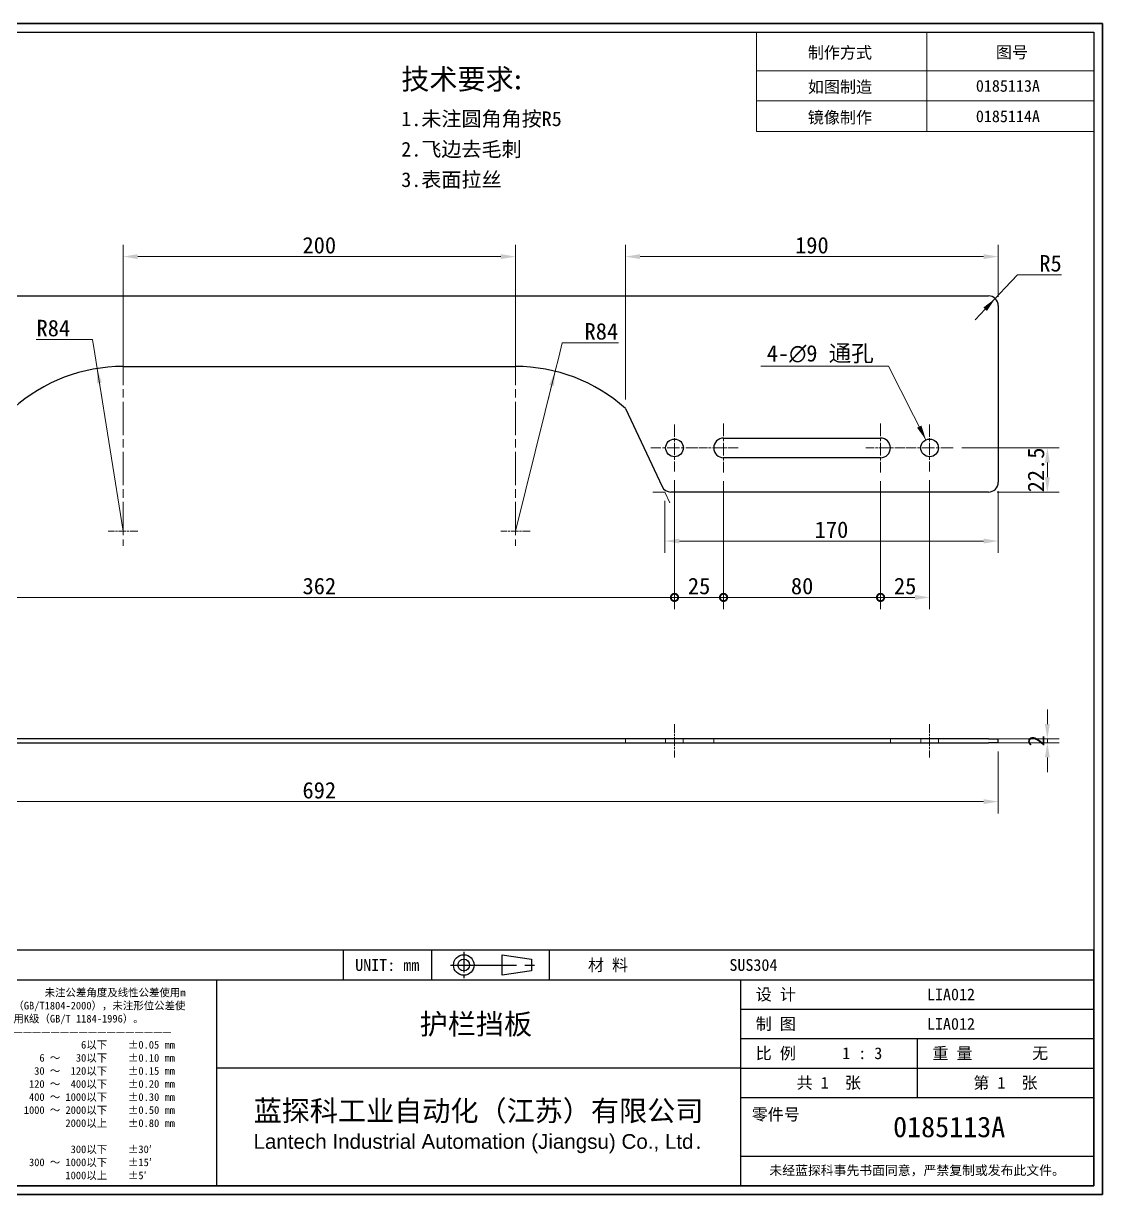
# Model space of a CAD drawing. Header units: millimetres. Extents: x 18 to 875, y 16 to 614.
# Drawn here: x 325 to 875, y 16 to 614 of the extents above; entities that cross this region are included whole.
import ezdxf
from ezdxf.enums import TextEntityAlignment as Align

# ---------------------------------------------------------------- set-up
doc = ezdxf.new("R2010")
doc.units = ezdxf.units.MM
doc.header["$LTSCALE"] = 3
doc.linetypes.add('CHAIN', pattern=[0.3543, 0.2362, -0.0295, 0.0591, -0.0295])
doc.linetypes.add('DASHED', pattern=[0.2067, 0.1654, -0.0413])
for name, color, linetype, lineweight in [('1', 7, 'Continuous', 18), ('可见 (ISO)', 7, 'Continuous', 25), ('图框 (ISO)', 7, 'Continuous', 35), ('标题 (ISO)', 7, 'Continuous', 25)]:
    doc.layers.add(name, color=color, linetype=linetype, lineweight=lineweight)
for name, color, linetype, lineweight, true_color in [('中心标记 (ISO)', 1, 'CHAIN', 18, 0xff0000), ('中心线 (ISO)', 1, 'CHAIN', 18, 0xff0000), ('尺寸 (ISO)', 7, 'Continuous', 18, 0x008000), ('符号 (ISO)', 7, 'Continuous', 18, 0x008000), ('隐藏 (ISO)', 5, 'DASHED', 18, 0x0000ff)]:
    doc.layers.add(name, color=color, linetype=linetype, lineweight=lineweight, true_color=true_color)
doc.styles.add('文本样式164', font='SimSun.ttf')
doc.styles.add('文本样式165', font='SimSun.ttf')
doc.styles.add('文本样式74', font='SimSun.ttf')
doc.styles.add('最新国标', font='simfang.ttf')
doc.styles.add('注释文本 (ISO)', font='simfang.ttf')
doc.dimstyles.new('默认 (GB)', dxfattribs={"dimscale": 3, "dimtxt": 2.8, "dimasz": 2.5, "dimexe": 2, "dimexo": 1.5, "dimgap": 0.5, "dimtad": 1, "dimtoh": 1, "dimdsep": 46, "dimtxsty": '最新国标', "dimcen": 0.09, "dimdle": 10, "dimclrd": 256, "dimclre": 256, "dimclrt": 256, "dimaunit": 1, "dimadec": 3, "dimazin": 2, "dimtfac": 0.535714, "dimtdec": 3, "dimtmove": 0, "dimatfit": 3, "dimfxl": 0, "dimtolj": 1, "dimlwd": -1, "dimlwe": -1, "dimarcsym": 0})
doc.dimstyles.new('默认 (GB)$7', dxfattribs={"dimscale": 3, "dimtxt": 2.8, "dimasz": 2.5, "dimexe": 2, "dimexo": 1.5, "dimgap": 0.5, "dimtad": 1, "dimtoh": 1, "dimdsep": 46, "dimtxsty": '最新国标', "dimcen": 0.09, "dimdle": 10, "dimclrd": 256, "dimclre": 256, "dimclrt": 256, "dimaunit": 1, "dimadec": 3, "dimazin": 2, "dimtfac": 0.535714, "dimtdec": 3, "dimtmove": 0, "dimatfit": 3, "dimfxl": 0, "dimtolj": 1, "dimlwd": -1, "dimlwe": -1, "dimarcsym": 0})

# ---------------------------------------------------------------- blocks, each defined once
blk = doc.blocks.new('图框 最新国标')
at = {"layer": '图框 (ISO)'}
for p, q in [((6, 204.5), (291.5, 204.5)), ((291.5, 204.5), (291.5, 5.5)), ((291.5, 5.5), (6, 5.5))]:
    blk.add_line(p, q, dxfattribs=at)
at = {"layer": '图框 (ISO)', "color": 7, "linetype": 'Continuous', "lineweight": 25}
for p, q in [((18, 203), (290, 203)), ((18, 203), (290, 203)), ((290, 203), (290, 7)), ((290, 203), (290, 7)), ((290, 7), (6, 7)), ((290, 7), (18, 7))]:
    blk.add_line(p, q, dxfattribs=at)
at = {"layer": '图框 (ISO)', "style": '文本样式74'}
blk.add_attdef('零件代号_001', (42.7, 200.25), '', height=2.5, rotation=180, dxfattribs=at)
blk = doc.blocks.new('标题栏 最新国标')
at = {"layer": '标题 (ISO)'}
for p, q in [((381.98, -183.84), (196.98, -183.84)), ((196.98, -183.84), (196.98, -223.84)), ((254.48, -183.84), (254.48, -188.84)), ((269.48, -183.84), (269.48, -188.84)), ((281.48, -188.09), (281.48, -184.59)), ((281.48, -184.59), (286.48, -185.34)), ((289.48, -183.84), (289.48, -188.84)), ((381.98, -223.84), (381.98, -183.84)), ((383.48, -183.84), (383.48, -225.34)), ((286.48, -185.34), (286.48, -187.34)), ((196.98, -188.84), (381.98, -188.84)), ((232.98, -188.84), (232.98, -223.84)), ((286.48, -187.34), (281.48, -188.09)), ((321.98, -188.84), (321.98, -223.84)), ((321.98, -193.84), (381.98, -193.84)), ((321.98, -198.84), (381.98, -198.84)), ((351.98, -198.84), (351.98, -208.84)), ((321.98, -203.84), (232.98, -203.84)), ((321.98, -203.84), (381.98, -203.84)), ((321.98, -208.84), (381.98, -208.84)), ((321.98, -218.84), (381.98, -218.84)), ((196.98, -223.84), (381.98, -223.84)), ((383.48, -225.34), (196.98, -225.34))]:
    blk.add_line(p, q, dxfattribs=at)
at = {"layer": '标题 (ISO)', "linetype": 'CHAIN', "ltscale": 5.000333}
blk.add_line((274.98, -184.09), (274.98, -188.59), dxfattribs=at)
at = {"layer": '标题 (ISO)', "linetype": 'CHAIN', "ltscale": 15.834605}
blk.add_line((272.73, -186.34), (286.98, -186.34), dxfattribs=at)
at = {"layer": '标题 (ISO)'}
for radius in [1.75, 1]:
    blk.add_circle((274.98, -186.34), radius, dxfattribs=at)
at = {"layer": '1', "style": '文本样式164'}
for s, p in [('材 料', (299.48, -186.34)), ('UNIT: mm', (261.98, -186.34)), ('设 计', (327.98, -191.34)), ('制 图', (327.98, -196.34)), ('比 例', (327.98, -201.34)), ('重 量', (357.98, -201.34)), ('共 1  张', (336.98, -206.34)), ('第 1  张', (366.98, -206.34))]:
    blk.add_text(s, height=2, dxfattribs=at).set_placement(p, align=Align.MIDDLE_CENTER)
at = {"layer": '标题 (ISO)', "style": '注释文本 (ISO)'}
for s, insert, char_height, attachment_point, line_spacing_factor in [('\\fSimSun|b0|i0;{\\H1.3000;      未注公差角度及线性公差使用m\\P}\\fSimSun|b0|i0;{\\H1.3000;（GB/T1804-2000），未注形位公差使\\P}\\fSimSun|b0|i0;{\\H1.3000;用K级（GB/T 1184-1996）。\\P}\\fSimSun|b0|i0;{\\H1.3000;—————————————————\\P}\\fSimSun|b0|i0;{\\H1.3000;             6以下    ±0.05 mm\\P}\\fSimSun|b0|i0;{\\H1.3000;     6 ～   30以下    ±0.10 mm\\P}\\fSimSun|b0|i0;{\\H1.3000;    30 ～  120以下    ±0.15 mm\\P}\\fSimSun|b0|i0;{\\H1.3000;   120 ～  400以下    ±0.20 mm\\P}\\fSimSun|b0|i0;{\\H1.3000;   400 ～ 1000以下    ±0.30 mm\\P}\\fSimSun|b0|i0;{\\H1.3000;  1000 ～ 2000以下    ±0.50 mm\\P}\\fSimSun|b0|i0;{\\H1.3000;          2000以上    ±0.80 mm\\P}\\fSimSun|b0|i0;{\\H1.3000;\\P}\\fSimSun|b0|i0;{\\H1.3000;           300以下    ±30′\\P}\\fSimSun|b0|i0;{\\H1.3000;   300 ～ 1000以下    ±15′\\P}\\fSimSun|b0|i0;{\\H1.3000;          1000以上    ±5′}', (198.48, -206.63), 1.3, 4, 1.023913), ('{\\fMicrosoft YaHei|b0|i0|c134|p34;\\H1.75x;蓝探科工业自动化（江苏）有限公司\\P\\fArial|b0|i0|c0|p34;\\H0.71429x;Lantech Industrial Automation (Jiangsu) Co., Ltd\\fFangSong|b0|i0|c134|p49;.\\H1.15195x; }', (277.48, -213.84), 2, 5, 0.978695)]:
    blk.add_mtext(s, dxfattribs=dict(at, insert=insert, char_height=char_height, attachment_point=attachment_point, line_spacing_factor=line_spacing_factor))
at = {"layer": '标题 (ISO)', "attachment_point": 5, "style": '注释文本 (ISO)'}
for s, insert, char_height in [('\\fFangSong|b0|i0;零件号', (327.98, -211.84), 2), ('\\fSimSun|b0|i0;{\\H1.6000;未经蓝探科事先书面同意，严禁复制或发布此文件。}', (351.98, -221.34), 1.6)]:
    blk.add_mtext(s, dxfattribs=dict(at, insert=insert, char_height=char_height))
at = {"layer": '标题 (ISO)'}
for tag, p, height, style in [('材料_001', (320.09, -187.33), 2, '注释文本 (ISO)'), ('设计人_001', (353.65, -192.33), 2, '注释文本 (ISO)'), ('库存编号_001', (267.48, -198.12), 3.5, '文本样式165'), ('设计人_001', (353.65, -197.33), 2, '注释文本 (ISO)'), ('视图比例_001', (339.26, -202.33), 2, '注释文本 (ISO)'), ('质量\\P3;_001', (371.53, -202.3), 2, '注释文本 (ISO)'), ('零件代号_001', (347.9, -215.59), 3.5, '文本样式165')]:
    blk.add_attdef(tag, p, '', height=height, dxfattribs=dict(at, style=style))
blk = doc.blocks.new('*D5')
at = {"layer": 'Defpoints', "color": 0, "transparency": 16777216}
for p in [(798.37, 397.13), (816.37, 374.63), (846.37, 374.63)]:
    blk.add_point(p, dxfattribs=at)
at = {"layer": '尺寸 (ISO)', "color": 116, "true_color": 0x00803f, "transparency": 16777216}
for p, q in [((802.87, 397.13), (852.37, 397.13)), ((846.37, 389.63), (846.37, 382.13)), ((820.87, 374.63), (852.37, 374.63))]:
    blk.add_line(p, q, dxfattribs=at)
for points in [[(845.12, 389.63), (847.62, 389.63), (846.37, 397.13)], [(845.12, 382.13), (847.62, 382.13), (846.37, 374.63)]]:
    blk.add_solid(points, dxfattribs=at)
at = {"layer": '尺寸 (ISO)', "transparency": 16777216, "insert": (840.6, 385.88), "char_height": 8.4, "attachment_point": 5, "rotation": 90, "style": '最新国标'}
blk.add_mtext('\\A1;22.5', dxfattribs=at)
blk = doc.blocks.new('*D10')
at = {"layer": 'Defpoints', "color": 0, "transparency": 16777216}
for p in [(821.37, 494.63), (821.37, 469.63), (631.37, 417.24)]:
    blk.add_point(p, dxfattribs=at)
at = {"layer": '尺寸 (ISO)', "color": 116, "true_color": 0x00803f, "transparency": 16777216}
for p, q in [((631.37, 421.74), (631.37, 500.63)), ((821.37, 474.13), (821.37, 500.63)), ((638.87, 494.63), (813.87, 494.63))]:
    blk.add_line(p, q, dxfattribs=at)
for points in [[(638.87, 495.88), (638.87, 493.38), (631.37, 494.63)], [(813.87, 495.88), (813.87, 493.38), (821.37, 494.63)]]:
    blk.add_solid(points, dxfattribs=at)
at = {"layer": '尺寸 (ISO)', "transparency": 16777216, "insert": (726.37, 500.38), "char_height": 8.4, "attachment_point": 5, "style": '最新国标'}
blk.add_mtext('\\A1;190', dxfattribs=at)
blk = doc.blocks.new('*D11')
at = {"layer": 'Defpoints', "color": 0, "transparency": 16777216}
for p in [(362.14, 437.58), (375.37, 354.63)]:
    blk.add_point(p, dxfattribs=at)
at = {"layer": '尺寸 (ISO)', "color": 116, "true_color": 0x00803f, "transparency": 16777216}
for p, q in [((331.04, 452.39), (359.78, 452.39)), ((359.78, 452.39), (360.96, 444.99)), ((362.14, 437.58), (360.96, 444.99)), ((375.37, 354.63), (362.14, 437.58)), ((363.32, 430.17), (364.51, 422.77))]:
    blk.add_line(p, q, dxfattribs=at)
blk.add_solid([(364.56, 430.37), (362.09, 429.98), (362.14, 437.58)], dxfattribs=at)
at = {"layer": '尺寸 (ISO)', "transparency": 16777216, "insert": (339.85, 458.14), "char_height": 8.4, "attachment_point": 5, "style": '最新国标'}
blk.add_mtext('\\A1;R84', dxfattribs=at)
blk = doc.blocks.new('*D12')
at = {"layer": 'Defpoints', "color": 0, "transparency": 16777216}
for p in [(595.54, 436.17), (575.37, 354.63)]:
    blk.add_point(p, dxfattribs=at)
at = {"layer": '尺寸 (ISO)', "color": 116, "true_color": 0x00803f, "transparency": 16777216}
for p, q in [((599.15, 450.73), (597.35, 443.45)), ((627.89, 450.73), (599.15, 450.73)), ((595.54, 436.17), (597.35, 443.45)), ((575.37, 354.63), (595.54, 436.17)), ((593.74, 428.89), (591.94, 421.61))]:
    blk.add_line(p, q, dxfattribs=at)
blk.add_solid([(592.53, 429.19), (594.96, 428.59), (595.54, 436.17)], dxfattribs=at)
at = {"layer": '尺寸 (ISO)', "transparency": 16777216, "insert": (619.08, 456.48), "char_height": 8.4, "attachment_point": 5, "style": '最新国标'}
blk.add_mtext('\\A1;R84', dxfattribs=at)
blk = doc.blocks.new('*D13')
at = {"layer": 'Defpoints', "color": 0, "transparency": 16777216}
for p in [(575.37, 494.63), (375.37, 438.63), (575.37, 438.63)]:
    blk.add_point(p, dxfattribs=at)
at = {"layer": '尺寸 (ISO)', "color": 116, "true_color": 0x00803f, "transparency": 16777216}
for p, q in [((375.37, 443.13), (375.37, 500.63)), ((575.37, 443.13), (575.37, 500.63)), ((382.87, 494.63), (567.87, 494.63))]:
    blk.add_line(p, q, dxfattribs=at)
for points in [[(382.87, 495.88), (382.87, 493.38), (375.37, 494.63)], [(567.87, 495.88), (567.87, 493.38), (575.37, 494.63)]]:
    blk.add_solid(points, dxfattribs=at)
at = {"layer": '尺寸 (ISO)', "transparency": 16777216, "insert": (475.37, 500.38), "char_height": 8.4, "attachment_point": 5, "style": '最新国标'}
blk.add_mtext('\\A1;200', dxfattribs=at)
blk = doc.blocks.new('*D15')
at = {"layer": 'Defpoints', "color": 0, "transparency": 16777216}
for p in [(821.37, 379.63), (651.37, 374.63), (821.37, 349.63)]:
    blk.add_point(p, dxfattribs=at)
at = {"layer": '尺寸 (ISO)', "color": 116, "true_color": 0x00803f, "transparency": 16777216}
for p, q in [((821.37, 375.13), (821.37, 343.63)), ((651.37, 370.13), (651.37, 343.63)), ((658.87, 349.63), (813.87, 349.63))]:
    blk.add_line(p, q, dxfattribs=at)
for points in [[(658.87, 350.88), (658.87, 348.38), (651.37, 349.63)], [(813.87, 350.88), (813.87, 348.38), (821.37, 349.63)]]:
    blk.add_solid(points, dxfattribs=at)
at = {"layer": '尺寸 (ISO)', "transparency": 16777216, "insert": (736.37, 355.38), "char_height": 8.4, "attachment_point": 5, "style": '最新国标'}
blk.add_mtext('\\A1;170', dxfattribs=at)
blk = doc.blocks.new('_DotSmall')
at = {"color": 0, "linetype": 'ByBlock', "const_width": 0.5}
blk.add_lwpolyline([(-0.0625, 0, 1), (0.0625, 0, 1)], format="xyb", close=True, dxfattribs=at)
blk = doc.blocks.new('*D21')
at = {"layer": 'Defpoints', "color": 0, "transparency": 16777216}
for p in [(294.37, 385.13), (656.37, 385.13), (656.37, 320.91)]:
    blk.add_point(p, dxfattribs=at)
at = {"layer": '尺寸 (ISO)', "color": 116, "true_color": 0x00803f, "transparency": 16777216}
for p, q in [((294.37, 380.63), (294.37, 314.91)), ((656.37, 380.63), (656.37, 314.91)), ((294.37, 320.91), (656.37, 320.91))]:
    blk.add_line(p, q, dxfattribs=at)
at = {"layer": '尺寸 (ISO)', "color": 116, "true_color": 0x00803f, "transparency": 16777216, "xscale": 7.5, "yscale": 7.5, "zscale": 7.5, "rotation": 180}
blk.add_blockref('_DotSmall', (294.37, 320.91), dxfattribs=at)
at = {"layer": '尺寸 (ISO)', "color": 116, "true_color": 0x00803f, "transparency": 16777216, "xscale": 7.5, "yscale": 7.5, "zscale": 7.5}
blk.add_blockref('_DotSmall', (656.37, 320.91), dxfattribs=at)
at = {"layer": '尺寸 (ISO)', "transparency": 16777216, "insert": (475.4, 326.65), "char_height": 8.4, "attachment_point": 5, "style": '最新国标'}
blk.add_mtext('\\A1;362', dxfattribs=at)
blk = doc.blocks.new('*D22')
at = {"layer": 'Defpoints', "color": 0, "transparency": 16777216}
for p in [(656.37, 385.13), (681.37, 384.63), (681.37, 320.91)]:
    blk.add_point(p, dxfattribs=at)
at = {"layer": '尺寸 (ISO)', "color": 116, "true_color": 0x00803f, "transparency": 16777216}
for p, q in [((656.37, 380.63), (656.37, 314.91)), ((681.37, 380.13), (681.37, 314.91)), ((656.37, 320.91), (681.37, 320.91))]:
    blk.add_line(p, q, dxfattribs=at)
at = {"layer": '尺寸 (ISO)', "color": 116, "true_color": 0x00803f, "transparency": 16777216, "xscale": 7.5, "yscale": 7.5, "zscale": 7.5, "rotation": 180}
blk.add_blockref('_DotSmall', (656.37, 320.91), dxfattribs=at)
at = {"layer": '尺寸 (ISO)', "color": 116, "true_color": 0x00803f, "transparency": 16777216, "xscale": 7.5, "yscale": 7.5, "zscale": 7.5}
blk.add_blockref('_DotSmall', (681.37, 320.91), dxfattribs=at)
at = {"layer": '尺寸 (ISO)', "transparency": 16777216, "insert": (668.9, 326.65), "char_height": 8.4, "attachment_point": 5, "style": '最新国标'}
blk.add_mtext('\\A1;25', dxfattribs=at)
blk = doc.blocks.new('*D23')
at = {"layer": 'Defpoints', "color": 0, "transparency": 16777216}
for p in [(681.37, 384.63), (761.37, 384.63), (761.37, 320.91)]:
    blk.add_point(p, dxfattribs=at)
at = {"layer": '尺寸 (ISO)', "color": 116, "true_color": 0x00803f, "transparency": 16777216}
for p, q in [((681.37, 380.13), (681.37, 314.91)), ((761.37, 380.13), (761.37, 314.91)), ((681.37, 320.91), (761.37, 320.91))]:
    blk.add_line(p, q, dxfattribs=at)
at = {"layer": '尺寸 (ISO)', "color": 116, "true_color": 0x00803f, "transparency": 16777216, "xscale": 7.5, "yscale": 7.5, "zscale": 7.5, "rotation": 180}
blk.add_blockref('_DotSmall', (681.37, 320.91), dxfattribs=at)
at = {"layer": '尺寸 (ISO)', "color": 116, "true_color": 0x00803f, "transparency": 16777216, "xscale": 7.5, "yscale": 7.5, "zscale": 7.5}
blk.add_blockref('_DotSmall', (761.37, 320.91), dxfattribs=at)
at = {"layer": '尺寸 (ISO)', "transparency": 16777216, "insert": (721.4, 326.65), "char_height": 8.4, "attachment_point": 5, "style": '最新国标'}
blk.add_mtext('\\A1;80', dxfattribs=at)
blk = doc.blocks.new('*D24')
at = {"layer": 'Defpoints', "color": 0, "transparency": 16777216}
for p in [(761.37, 384.63), (786.37, 385.13), (786.37, 320.91)]:
    blk.add_point(p, dxfattribs=at)
at = {"layer": '尺寸 (ISO)', "color": 116, "true_color": 0x00803f, "transparency": 16777216}
for p, q in [((761.37, 380.13), (761.37, 314.91)), ((786.37, 380.63), (786.37, 314.91)), ((761.37, 320.91), (778.87, 320.91))]:
    blk.add_line(p, q, dxfattribs=at)
blk.add_solid([(778.87, 322.16), (778.87, 319.66), (786.37, 320.91)], dxfattribs=at)
at = {"layer": '尺寸 (ISO)', "color": 116, "true_color": 0x00803f, "transparency": 16777216, "xscale": 7.5, "yscale": 7.5, "zscale": 7.5, "rotation": 180}
blk.add_blockref('_DotSmall', (761.37, 320.91), dxfattribs=at)
at = {"layer": '尺寸 (ISO)', "transparency": 16777216, "insert": (773.9, 326.65), "char_height": 8.4, "attachment_point": 5, "style": '最新国标'}
blk.add_mtext('\\A1;25', dxfattribs=at)
blk = doc.blocks.new('*D26')
at = {"layer": 'Defpoints', "color": 0, "transparency": 16777216}
for p in [(819.79, 473.27), (816.37, 469.63)]:
    blk.add_point(p, dxfattribs=at)
at = {"layer": '尺寸 (ISO)', "color": 116, "true_color": 0x00803f, "transparency": 16777216}
for p, q in [((831.19, 485.42), (824.92, 478.74)), ((853.54, 485.42), (831.19, 485.42)), ((819.79, 473.27), (824.92, 478.74)), ((816.37, 469.63), (819.79, 473.27)), ((814.66, 467.81), (809.53, 462.34))]:
    blk.add_line(p, q, dxfattribs=at)
blk.add_solid([(813.75, 468.66), (815.57, 466.95), (819.79, 473.27)], dxfattribs=at)
at = {"layer": '尺寸 (ISO)', "transparency": 16777216, "insert": (847.97, 491.16), "char_height": 8.4, "attachment_point": 5, "style": '最新国标'}
blk.add_mtext('\\A1;R5', dxfattribs=at)
blk = doc.blocks.new('*D28')
at = {"layer": 'Defpoints', "color": 0, "transparency": 16777216}
for p in [(129.37, 246.81), (821.37, 246.81), (821.37, 216.81)]:
    blk.add_point(p, dxfattribs=at)
at = {"layer": '尺寸 (ISO)', "color": 116, "true_color": 0x00803f, "transparency": 16777216}
for p, q in [((129.37, 242.31), (129.37, 210.81)), ((821.37, 242.31), (821.37, 210.81)), ((136.87, 216.81), (813.87, 216.81))]:
    blk.add_line(p, q, dxfattribs=at)
for points in [[(136.87, 218.06), (136.87, 215.56), (129.37, 216.81)], [(813.87, 218.06), (813.87, 215.56), (821.37, 216.81)]]:
    blk.add_solid(points, dxfattribs=at)
at = {"layer": '尺寸 (ISO)', "transparency": 16777216, "insert": (475.37, 222.56), "char_height": 8.4, "attachment_point": 5, "style": '最新国标'}
blk.add_mtext('\\A1;692', dxfattribs=at)
blk = doc.blocks.new('*D29')
at = {"layer": 'Defpoints', "color": 0, "transparency": 16777216}
for p in [(816.37, 248.81), (816.37, 246.81), (846.37, 246.81)]:
    blk.add_point(p, dxfattribs=at)
at = {"layer": '尺寸 (ISO)', "color": 116, "true_color": 0x00803f, "transparency": 16777216}
for p, q in [((846.37, 256.31), (846.37, 263.81)), ((820.87, 248.81), (852.37, 248.81)), ((820.87, 246.81), (852.37, 246.81)), ((846.37, 248.81), (846.37, 246.81)), ((846.37, 239.31), (846.37, 231.81))]:
    blk.add_line(p, q, dxfattribs=at)
for points in [[(845.12, 256.31), (847.62, 256.31), (846.37, 248.81)], [(845.12, 239.31), (847.62, 239.31), (846.37, 246.81)]]:
    blk.add_solid(points, dxfattribs=at)
at = {"layer": '尺寸 (ISO)', "transparency": 16777216, "insert": (840.67, 247.81), "char_height": 8.4, "attachment_point": 5, "rotation": 90, "style": '最新国标'}
blk.add_mtext('\\A1;2', dxfattribs=at)
blk = doc.blocks.new('表格1')
at = {"layer": '符号 (ISO)'}
for p, q in [((232.72, 203), (290, 203)), ((232.72, 203), (232.72, 196.46)), ((261.65, 203), (261.65, 196.46)), ((290, 203), (290, 196.46)), ((232.72, 196.46), (290, 196.46)), ((232.72, 196.46), (232.72, 186.11)), ((261.65, 196.46), (261.65, 186.11)), ((290, 196.46), (290, 186.11)), ((232.72, 191.34), (290, 191.34)), ((232.72, 186.11), (290, 186.11))]:
    blk.add_line(p, q, dxfattribs=at)
at = {"layer": '符号 (ISO)', "char_height": 2, "attachment_point": 7, "style": '注释文本 (ISO)'}
for s, insert in [('制作方式', (241.43, 198.32)), ('图号', (273.37, 198.38)), ('如图制造', (241.44, 192.5)), ('0185113A', (269.98, 192.86)), ('镜像制作', (241.43, 187.31)), ('0185114A', (269.98, 187.69))]:
    blk.add_mtext(s, dxfattribs=dict(at, insert=insert))

msp = doc.modelspace()

# ---------------------------------------------------------------- linework, layer by layer
at = {"layer": '中心标记 (ISO)', "ltscale": 23.990969}
for p, q in [((375.369, 446.129), (375.369, 347.129)), ((575.369, 446.129), (575.369, 347.129))]:
    msp.add_line(p, q, dxfattribs=at)
at = {"layer": '中心标记 (ISO)', "ltscale": 8.88956}
for p, q in [((656.369, 409.129), (656.369, 385.129)), ((786.369, 409.129), (786.369, 385.129)), ((668.369, 397.129), (644.369, 397.129)), ((798.369, 397.129), (774.369, 397.129))]:
    msp.add_line(p, q, dxfattribs=at)
at = {"layer": '中心标记 (ISO)', "ltscale": 9.259962}
for p, q in [((681.369, 409.629), (681.369, 384.629)), ((761.369, 409.629), (761.369, 384.629))]:
    msp.add_line(p, q, dxfattribs=at)
at = {"layer": '中心标记 (ISO)', "ltscale": 7.407949}
for p, q in [((688.869, 397.129), (668.869, 397.129)), ((773.869, 397.129), (753.869, 397.129))]:
    msp.add_line(p, q, dxfattribs=at)
at = {"layer": '中心标记 (ISO)', "ltscale": 5.555937}
for p, q in [((382.869, 354.629), (367.869, 354.629)), ((582.869, 354.629), (567.869, 354.629))]:
    msp.add_line(p, q, dxfattribs=at)
at = {"layer": '中心线 (ISO)', "ltscale": 6.296742}
for p, q in [((656.369, 256.313), (656.369, 239.313)), ((786.369, 256.313), (786.369, 239.313))]:
    msp.add_line(p, q, dxfattribs=at)
at = {"layer": '可见 (ISO)'}
for p, q in [((129.896, 474.629), (816.369, 474.629)), ((821.369, 469.629), (821.369, 379.629)), ((375.369, 438.629), (575.369, 438.629)), ((631.369, 417.239), (650.019, 377.504)), ((681.369, 402.129), (761.369, 402.129)), ((761.369, 392.129), (681.369, 392.129)), ((816.369, 374.629), (654.546, 374.629)), ((816.369, 248.813), (129.896, 248.813)), ((129.896, 246.813), (816.369, 246.813)), ((816.369, 248.813), (821.369, 248.813)), ((821.369, 246.813), (816.369, 246.813)), ((821.369, 246.813), (821.369, 248.813))]:
    msp.add_line(p, q, dxfattribs=at)
for centre in [(656.369, 397.129), (786.369, 397.129)]:
    msp.add_circle(centre, 4.5, dxfattribs=at)
for centre, radius, start, end in [((816.369, 469.629), 5, 0, 90), ((375.369, 354.629), 84, 90, 131.810315), ((575.369, 354.629), 84, 48.189685, 90), ((681.369, 397.129), 5, 90, 270), ((761.369, 397.129), 5, 270, 90), ((654.546, 379.629), 5, 205.144161, 270), ((816.369, 379.629), 5, 270, 0)]:
    msp.add_arc(centre, radius, start, end, dxfattribs=at)
at = {"layer": '尺寸 (ISO)'}
for q in [(645.369, 374.629), (653.919, 369.197)]:
    msp.add_line((651.369, 374.629), q, dxfattribs=at)
at = {"layer": '隐藏 (ISO)', "ltscale": 1.269698}
for p, q in [((631.369, 248.813), (631.369, 246.813)), ((651.869, 248.813), (651.869, 246.813)), ((660.869, 248.813), (660.869, 246.813)), ((676.369, 248.813), (676.369, 246.813)), ((766.369, 248.813), (766.369, 246.813)), ((781.869, 248.813), (781.869, 246.813)), ((790.869, 248.813), (790.869, 246.813))]:
    msp.add_line(p, q, dxfattribs=at)

# ---------------------------------------------------------------- block references
at = {"xscale": 3, "yscale": 3, "zscale": 3}
for name in ['图框 最新国标', '表格1']:
    msp.add_blockref(name, (0, 0), dxfattribs=at)
ref = msp.add_blockref('标题栏 最新国标', (-275.948, 692.533), dxfattribs=dict(xscale=3, yscale=3, zscale=3))
ref.add_attrib('零件代号_001', '0185113A', (767.761, 45.75), dxfattribs={"layer": '标题 (ISO)', "height": 10.5, "style": '文本样式165'})
ref.add_attrib('库存编号_001', '护栏挡板', (526.496, 98.162), dxfattribs={"layer": '标题 (ISO)', "height": 10.5, "style": '文本样式165'})
ref.add_attrib('质量\\P3;_001', '无', (838.629, 85.62), dxfattribs={"layer": '标题 (ISO)', "height": 6, "style": '注释文本 (ISO)'})
ref.add_attrib('视图比例_001', '1 : 3', (741.84, 85.551), dxfattribs={"layer": '标题 (ISO)', "height": 6, "style": '注释文本 (ISO)'})
ref.add_attrib('设计人_001', 'LIA012', (785.006, 115.534), dxfattribs={"layer": '标题 (ISO)', "height": 6, "style": '注释文本 (ISO)'})
ref.add_attrib('设计人_001', 'LIA012', (785.006, 100.534), dxfattribs={"layer": '标题 (ISO)', "height": 6, "style": '注释文本 (ISO)'})
ref.add_attrib('材料_001', 'SUS304', (684.334, 130.534), dxfattribs={"layer": '标题 (ISO)', "height": 6, "style": '注释文本 (ISO)'})

# ---------------------------------------------------------------- texts
at = {"layer": '符号 (ISO)'}
for s, insert, char_height, width, attachment_point, line_spacing_factor, style in [('{\\H1.75x;技术要求\\fCalibri|b0|i0|c0|p34;:\\fFangSong|b0|i0|c134|p49;\\P\\H0.71429x;1.未注圆角角按R5\\P2.飞边去毛刺\\P3.表面拉丝}', (517.136, 559.823), 6, 89.82456, 4, 1.240703, '注释文本 (ISO)'), ('4-\\fAIGDT|b0|i0;{\\H8.4000;n}\\fFangSong|b0|i0;{\\H8.4000;9 通孔}', (757.876, 440.227), 8.4, 60.31242, 9, 0.49, '最新国标')]:
    msp.add_mtext(s, dxfattribs=dict(at, insert=insert, char_height=char_height, width=width, attachment_point=attachment_point, line_spacing_factor=line_spacing_factor, style=style))

# ---------------------------------------------------------------- dimensions: what is measured, and where the dimension line sits
at = {"layer": '尺寸 (ISO)', "color": 116, "true_color": 0x00803f}
for base, p1, p2, angle, override, picture, middle in [((575.369, 494.629), (375.369, 438.629), (575.369, 438.629), 180, {"dimgap": 0.5, "dimtoh": 0, "dimdec": 2, "dimtol": 0, "dimlim": 0, "dimtp": 0, "dimtm": 0, "dimtdec": 3, "dimtofl": 0, "dimatfit": 1}, '*D13', (475.369, 494.629)), ((821.369, 494.629), (631.369, 417.239), (821.369, 469.629), 180, {"dimgap": 0.5, "dimtoh": 0, "dimdec": 2, "dimtol": 0, "dimlim": 0, "dimtp": 0, "dimtm": 0, "dimtdec": 3, "dimtofl": 0, "dimatfit": 1}, '*D10', (726.369, 494.629)), ((846.369, 374.629), (798.369, 397.129), (816.369, 374.629), 90, {"dimgap": 0.5, "dimtoh": 0, "dimdec": 2, "dimtol": 0, "dimlim": 0, "dimtp": 0, "dimtm": 0, "dimtdec": 3, "dimtofl": 0, "dimatfit": 1}, '*D5', (846.369, 385.879)), ((656.369, 320.906), (294.369, 385.129), (656.369, 385.129), 180, {"dimgap": 0.5, "dimtoh": 0, "dimdec": 2, "dimblk1": 'DotSmall', "dimblk2": 'DotSmall', "dimsah": 1, "dimdle": 0, "dimtol": 0, "dimlim": 0, "dimtp": 0, "dimtm": 0, "dimtdec": 3, "dimtofl": 0, "dimatfit": 1}, '*D21', (475.399, 320.906)), ((681.369, 320.906), (656.369, 385.129), (681.369, 384.629), 180, {"dimgap": 0.5, "dimtoh": 0, "dimdec": 2, "dimblk1": 'DotSmall', "dimblk2": 'DotSmall', "dimsah": 1, "dimdle": 0, "dimtol": 0, "dimlim": 0, "dimtp": 0, "dimtm": 0, "dimtdec": 3, "dimtofl": 0, "dimatfit": 1}, '*D22', (668.899, 320.906)), ((761.369, 320.906), (681.369, 384.629), (761.369, 384.629), 180, {"dimgap": 0.5, "dimtoh": 0, "dimdec": 2, "dimblk1": 'DotSmall', "dimblk2": 'DotSmall', "dimsah": 1, "dimdle": 0, "dimtol": 0, "dimlim": 0, "dimtp": 0, "dimtm": 0, "dimtdec": 3, "dimtofl": 0, "dimatfit": 1}, '*D23', (721.399, 320.906)), ((786.369, 320.906), (761.369, 384.629), (786.369, 385.129), 180, {"dimgap": 0.5, "dimtoh": 0, "dimdec": 2, "dimblk1": 'DotSmall', "dimsah": 1, "dimdle": 0, "dimtol": 0, "dimlim": 0, "dimtp": 0, "dimtm": 0, "dimtdec": 3, "dimtofl": 0, "dimatfit": 1}, '*D24', (773.899, 320.906)), ((821.369, 349.629), (651.369, 374.629), (821.369, 379.629), 180, {"dimgap": 0.5, "dimtoh": 0, "dimdec": 2, "dimtol": 0, "dimlim": 0, "dimtp": 0, "dimtm": 0, "dimtdec": 3, "dimtofl": 0, "dimatfit": 1}, '*D15', (736.369, 349.629)), ((846.369, 246.813), (816.369, 248.813), (816.369, 246.813), 90, {"dimgap": 0.5, "dimtoh": 0, "dimdec": 2, "dimtol": 0, "dimlim": 0, "dimtp": 0, "dimtm": 0, "dimtdec": 3, "dimtofl": 1, "dimatfit": 1}, '*D29', (846.369, 247.813))]:
    dim = msp.add_linear_dim(base=base, p1=p1, p2=p2, angle=angle, dimstyle='默认 (GB)', override=override, dxfattribs=at)
    dim.commit()
    dim.dimension.update_dxf_attribs({"geometry": picture, "text_midpoint": middle, "dimtype": 160})
for center, mpoint, picture, middle in [((816.369, 469.629), (819.791, 473.274), '*D26', (847.974, 485.416)), ((375.369, 354.629), (362.144, 437.581), '*D11', (339.851, 452.394)), ((575.369, 354.629), (595.545, 436.17), '*D12', (619.079, 450.731))]:
    dim = msp.add_radius_dim(center=center, mpoint=mpoint, dimstyle='默认 (GB)', override={"dimgap": 0.5, "dimtih": 1, "dimdec": 2, "dimlfac": 1, "dimcen": 0, "dimtol": 0, "dimlim": 0, "dimtp": 0, "dimtm": 0, "dimtdec": 3}, dxfattribs=at)
    dim.commit()
    dim.dimension.update_dxf_attribs({"geometry": picture, "text_midpoint": middle, "dimtype": 164})
dim = msp.add_linear_dim(base=(821.369, 216.813), p1=(129.369, 246.813), p2=(821.369, 246.813), dimstyle='默认 (GB)', override={"dimgap": 0.5, "dimtoh": 0, "dimdec": 2, "dimtol": 0, "dimlim": 0, "dimtp": 0, "dimtm": 0, "dimtdec": 3, "dimtofl": 0, "dimatfit": 1}, dxfattribs=at)
dim.commit()
dim.dimension.update_dxf_attribs({"geometry": '*D28', "text_midpoint": (475.369, 216.813), "dimtype": 160})

# ---------------------------------------------------------------- leaders
at = {"layer": '符号 (ISO)', "annotation_type": 0, "has_hookline": 1, "hookline_direction": 1, "text_width": 57.531}
msp.add_leader([(784.507, 401.225), (765.376, 438.827), (757.876, 438.827)], dimstyle='默认 (GB)$7', override={"dimgap": 0, "dimtad": 1}, dxfattribs=at)

doc.saveas('drawing.dxf')
